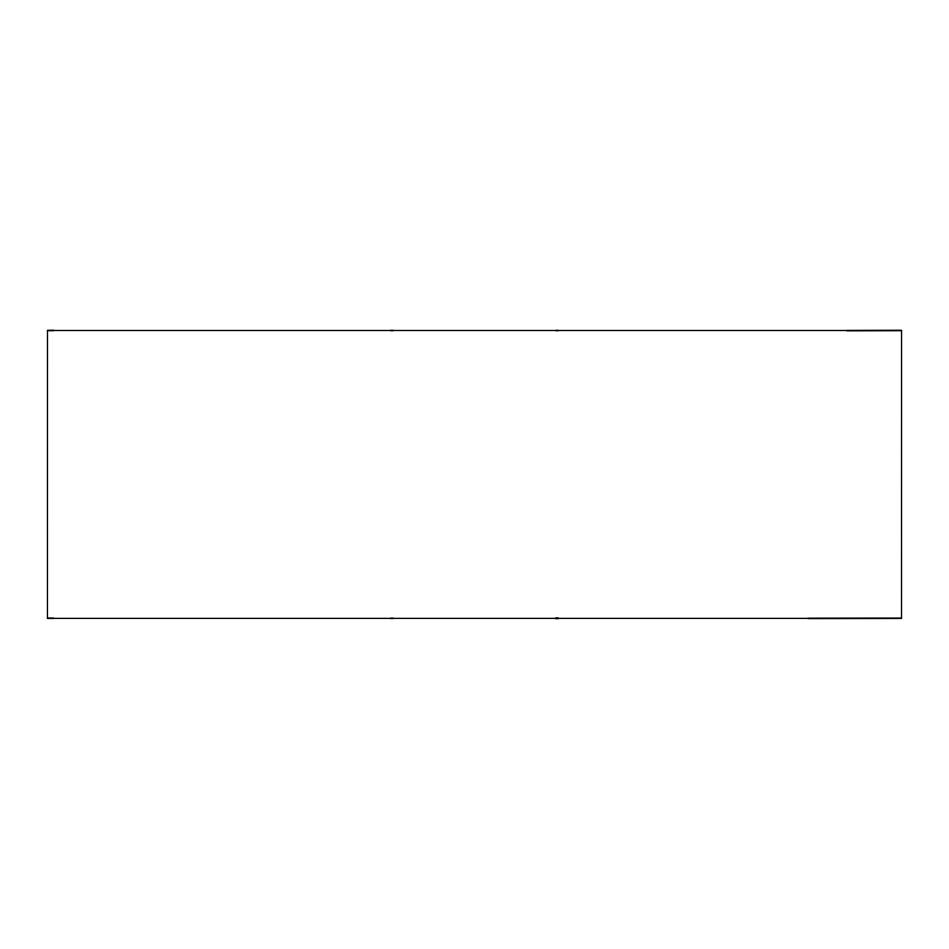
<?xml version="1.0" encoding="UTF-8"?>
<svg xmlns="http://www.w3.org/2000/svg" width="949" height="949" viewBox="0 0 949 949"><rect width="100%" height="100%" fill="white"/><g stroke="black" fill="none" stroke-linecap="round" stroke-linejoin="round"><path stroke-width="1.42" d="M47.486 330.489L901.55 330.489L901.514 618.38L47.45 618.38L47.486 330.489L53.903 330.489M901.55 330.489L846.71 330.632M901.514 618.38L807.931 618.511M390.549 330.525L393.408 330.525M555.616 330.537L558.486 330.549M47.45 618.368L53.868 618.38M390.514 618.428L393.372 618.428M558.451 618.451L555.592 618.451L558.451 618.451"/></g></svg>
